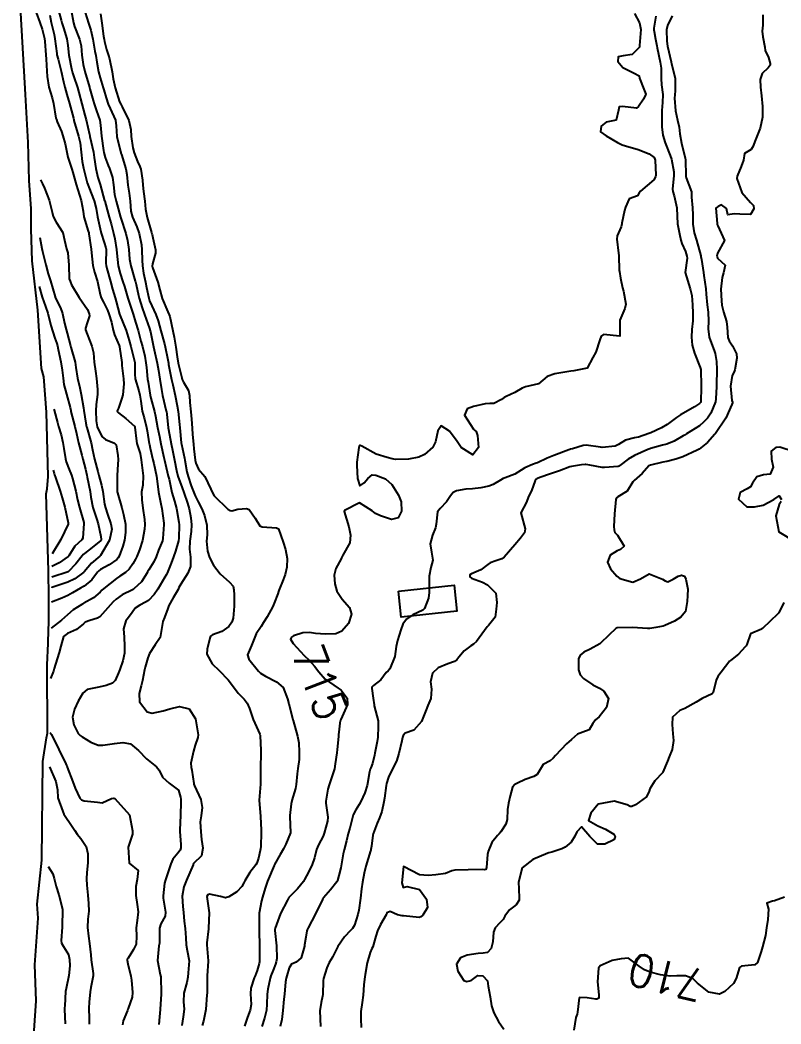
# Model space of a CAD drawing. Header units: metres. Extents: x 298520 to 308411, y 7433745 to 7450750.
# Drawn here: x 304675.1 to 304769.4, y 7438854.8 to 7438979.2 of the extents above; entities that cross this region are included whole.
import ezdxf
from ezdxf.enums import TextEntityAlignment as Align

# ---------------------------------------------------------------- set-up
doc = ezdxf.new("R2010")
doc.units = ezdxf.units.M
doc.header["$LTSCALE"] = 10
for name, color, linetype in [('Area', 45, 'Continuous'), ('Cotas', 45, 'Continuous'), ('Curvas de Nivel 1m', 11, 'Continuous'), ('Curvas de Nivel 5m', 15, 'Continuous'), ('Edificações', 30, 'Continuous')]:
    doc.layers.add(name, color=color, linetype=linetype)
doc.styles.add('Style-STANDARD', font='STANDARD.shx')

msp = doc.modelspace()

# ---------------------------------------------------------------- linework, layer by layer
at = {"layer": 'Area'}
msp.add_polyline3d([(304676.42, 7438847.28, 736.48), (304677.11, 7438857.71, 740.28), (304676.97, 7438862.16, 730.65), (304677.37, 7438867.92, 722.82), (304677.26, 7438869.68, 736.16), (304677.83, 7438875.11, 732.9), (304677.96, 7438887.35, 719.69), (304678.4, 7438890.25, 723.6), (304678.53, 7438890.83, 723.07), (304678.48, 7438899.31, 736.33), (304678.61, 7438901.97, 728.01), (304678.64, 7438903.66, 726.1), (304678.69, 7438904.52, 724.4), (304678.71, 7438907.64, 741.57), (304678.64, 7438910.94, 738.72), (304678.35, 7438920.51, 724.99), (304678.5, 7438921.13, 724.91), (304678.6, 7438922.65, 724.46), (304678.4, 7438930.62, 728.79), (304678.08, 7438935, 731.41), (304677.8, 7438936.03, 723.45), (304677.32, 7438943.22, 722.2), (304676.64, 7438949.36, 726.08), (304676.5, 7438953.27, 726.52), (304676.51, 7438955.81, 721.94), (304676.26, 7438959.28, 721.94), (304676.13, 7438964, 731.67), (304675.82, 7438969.97, 731.76), (304675.13, 7438981.46, 719.36)], dxfattribs=at)
at = {"layer": 'Curvas de Nivel 1m', "flags": 128}
for points, elevation in [([(304677.13, 7438980.1), (304677.56, 7438978.87), (304677.88, 7438978.04), (304678.16, 7438976.87), (304678.2, 7438976.52), (304678.34, 7438974.87), (304678.38, 7438974.32), (304678.44, 7438972.86), (304678.49, 7438972.18), (304678.7, 7438970.86), (304679.09, 7438969.55), (304679.29, 7438968.85), (304679.58, 7438967.01), (304679.63, 7438966.85), (304679.74, 7438966.56), (304680.25, 7438965.37), (304680.44, 7438964.84), (304680.71, 7438963.83), (304680.92, 7438962.83), (304681.05, 7438962.19), (304681.49, 7438960.82), (304681.54, 7438960.69), (304681.67, 7438960.29), (304682.08, 7438958.82), (304682.3, 7438958.15), (304682.72, 7438956.81), (304682.93, 7438955.49), (304683.05, 7438954.81), (304683.58, 7438953.01), (304683.64, 7438952.8), (304683.66, 7438952.71), (304683.96, 7438950.8), (304684, 7438950.34), (304684.16, 7438948.79), (304684.37, 7438947.94), (304684.71, 7438946.79), (304685.07, 7438945.2), (304685.19, 7438944.78), (304685.48, 7438944.21), (304685.95, 7438943.26), (304686.14, 7438942.77), (304686.46, 7438941.75), (304686.68, 7438940.76), (304686.84, 7438940.17), (304687.41, 7438938.87), (304687.46, 7438938.75), (304687.46, 7438938.7), (304687.72, 7438936.75), (304687.75, 7438936.37), (304687.94, 7438934.74), (304688, 7438934.1), (304687.87, 7438932.74), (304687.76, 7438932.32), (304687.32, 7438931.11), (304687.21, 7438930.85), (304687.18, 7438930.75), (304687.19, 7438930.63), (304687.31, 7438930.52), (304688.23, 7438929.82), (304689.29, 7438928.89), (304689.36, 7438928.79), (304689.37, 7438928.73), (304689.55, 7438927.01), (304689.61, 7438926.72), (304690.01, 7438925.48), (304690.15, 7438924.72), (304690.24, 7438923.72), (304690.37, 7438922.71), (304690.34, 7438921.58), (304690.19, 7438920.72), (304690.2, 7438919.73), (304690.34, 7438918.71), (304690.54, 7438917.33), (304690.58, 7438916.71), (304690.55, 7438916.12), (304690.29, 7438914.71), (304689.93, 7438913.54), (304689.59, 7438912.72), (304689.42, 7438912.41), (304689.09, 7438911.82), (304688.65, 7438911.16), (304688.18, 7438910.74), (304687.51, 7438910.3), (304687.07, 7438909.99), (304685.5, 7438908.77), (304685.27, 7438908.56), (304685.05, 7438908.32), (304684.21, 7438907.61), (304683.02, 7438906.93), (304682.94, 7438906.88), (304682.79, 7438906.8), (304681.71, 7438906.12), (304681.01, 7438905.51), (304680.27, 7438904.83), (304678.99, 7438903.84)], 721), ([(304679.91, 7438980.35), (304680.22, 7438979.17), (304680.31, 7438978.84), (304680.51, 7438978.21), (304680.93, 7438976.83), (304681.05, 7438976.03), (304681.18, 7438974.83), (304681.52, 7438973.12), (304681.59, 7438972.82), (304681.64, 7438972.65), (304681.81, 7438972.13), (304682.23, 7438970.82), (304682.42, 7438970.18), (304682.79, 7438968.81), (304683.17, 7438967.38), (304683.32, 7438966.8), (304683.72, 7438965), (304683.76, 7438964.84), (304683.77, 7438964.8), (304683.77, 7438964.75), (304684.21, 7438962.79), (304684.33, 7438962.15), (304684.52, 7438960.79), (304684.78, 7438959.67), (304685.04, 7438958.79), (304685.61, 7438956.8), (304685.61, 7438956.78), (304685.62, 7438956.74), (304686.06, 7438955.22), (304686.19, 7438954.77), (304686.41, 7438953.95), (304686.72, 7438952.76), (304686.88, 7438952.07), (304687.07, 7438950.76), (304687.1, 7438950.31), (304687.27, 7438948.75), (304687.52, 7438947.8), (304687.88, 7438946.75), (304688.05, 7438946.19), (304688.48, 7438944.74), (304688.99, 7438943.22), (304689.15, 7438942.73), (304689.45, 7438941.77), (304689.76, 7438940.73), (304690.11, 7438939.41), (304690.28, 7438938.72), (304690.57, 7438937.54), (304690.73, 7438936.71), (304690.79, 7438936.13), (304690.93, 7438934.71), (304690.99, 7438934.33), (304691.26, 7438932.7), (304691.34, 7438932.35), (304691.78, 7438930.7), (304691.91, 7438930.09), (304692.17, 7438928.69), (304692.39, 7438927.58), (304692.56, 7438926.69), (304692.93, 7438925), (304693.01, 7438924.68), (304693.23, 7438923.76), (304693.5, 7438922.68), (304693.59, 7438922.3), (304693.94, 7438920.67), (304694.27, 7438919.58), (304694.53, 7438918.67), (304694.81, 7438917), (304694.83, 7438916.66), (304694.8, 7438914.99), (304694.75, 7438914.66), (304694.39, 7438913.38), (304694.15, 7438912.67), (304693.87, 7438911.9), (304693.36, 7438910.68), (304693.26, 7438910.49), (304693.07, 7438910.16), (304692.22, 7438908.69), (304691.74, 7438908.01), (304691.03, 7438907.29), (304690.68, 7438907.06), (304689.97, 7438906.72), (304689.41, 7438906.33), (304689.01, 7438905.81), (304688.55, 7438905.19), (304688.22, 7438904.74), (304687.96, 7438903.77), (304688.01, 7438902.74), (304688.08, 7438901.62), (304688.07, 7438900.74), (304687.88, 7438899.81), (304687.49, 7438898.74), (304687.34, 7438898.34), (304686.91, 7438897.38), (304686.6, 7438897.06), (304685.81, 7438896.77), (304684.9, 7438896.55), (304683.44, 7438896.25), (304682.89, 7438895.81), (304682.35, 7438894.81), (304681.89, 7438893.83), (304681.62, 7438892.82), (304681.79, 7438891.87), (304682.35, 7438890.81), (304682.59, 7438890.56), (304682.83, 7438890.39), (304683.88, 7438889.73), (304684.82, 7438889.34), (304685.4, 7438889.35), (304686.82, 7438889.58), (304687.87, 7438889.7), (304688.82, 7438889.52), (304689.79, 7438888.72), (304690.8, 7438887.67), (304692.02, 7438886.69), (304692.36, 7438886.26), (304692.77, 7438885.39), (304693.61, 7438884.67), (304694.75, 7438883.8), (304695.01, 7438882.92), (304695.05, 7438882.66), (304695.06, 7438882.34), (304695, 7438880.66), (304694.92, 7438878.88), (304694.92, 7438878.66), (304695.07, 7438877.05), (304695.07, 7438876.65), (304694.96, 7438876.36), (304694.66, 7438875.97), (304694.07, 7438875.25), (304693.8, 7438874.67), (304693.4, 7438873.44), (304693.14, 7438872.67), (304693.03, 7438872.26), (304692.86, 7438870.68), (304692.87, 7438870.4), (304693.13, 7438868.67), (304693.09, 7438868.16), (304692.56, 7438867.22), (304692.4, 7438866.68), (304692.39, 7438864.82), (304692.38, 7438864.68), (304692.33, 7438864.49), (304692.16, 7438862.69), (304692.48, 7438860.97), (304692.57, 7438860.68), (304692.58, 7438860.57), (304692.63, 7438858.68), (304692.62, 7438858.51), (304692.5, 7438856.68), (304692.5, 7438856.61), (304692.42, 7438855.72), (304692.33, 7438854.76)], 719), ([(304681.48, 7438980.4), (304681.75, 7438978.82), (304681.89, 7438978.38), (304682.51, 7438976.81), (304682.7, 7438975.97), (304682.8, 7438974.81), (304682.96, 7438973.68), (304683.17, 7438972.81), (304683.73, 7438970.86), (304683.75, 7438970.8), (304683.79, 7438970.64), (304684.19, 7438969.2), (304684.31, 7438968.79), (304684.61, 7438967.94), (304685, 7438966.78), (304685.11, 7438966.16), (304685.22, 7438964.79), (304685.46, 7438963.01), (304685.51, 7438962.78), (304685.69, 7438962.15), (304686.06, 7438961.16), (304686.22, 7438960.77), (304686.57, 7438959.68), (304686.7, 7438958.76), (304686.85, 7438957.55), (304687.02, 7438956.76), (304687.15, 7438956.29), (304687.56, 7438954.75), (304687.6, 7438954.63), (304688.24, 7438952.74), (304688.44, 7438951.86), (304688.6, 7438950.74), (304688.71, 7438949.57), (304688.84, 7438948.74), (304689.38, 7438946.85), (304689.42, 7438946.73), (304689.5, 7438946.43), (304689.8, 7438945.04), (304689.88, 7438944.72), (304690.26, 7438943.51), (304690.56, 7438942.71), (304691.17, 7438940.97), (304691.25, 7438940.7), (304691.29, 7438940.56), (304691.43, 7438939.93), (304691.68, 7438938.7), (304691.76, 7438938.34), (304692.13, 7438936.69), (304692.29, 7438935.78), (304692.43, 7438934.69), (304692.64, 7438933.4), (304692.78, 7438932.69), (304693.25, 7438930.74), (304693.27, 7438930.68), (304693.31, 7438930.34), (304693.49, 7438928.68), (304693.53, 7438928.44), (304693.87, 7438926.67), (304694.03, 7438925.9), (304694.27, 7438924.67), (304694.5, 7438923.4), (304694.69, 7438922.67), (304695.2, 7438921.23), (304695.41, 7438920.66), (304695.86, 7438919.33), (304696.07, 7438918.65), (304696.28, 7438917.51), (304696.36, 7438916.64), (304696.34, 7438915.84), (304696.18, 7438914.64), (304696.12, 7438913.65), (304696.24, 7438912.64), (304696.24, 7438911.49), (304695.92, 7438910.65), (304695.06, 7438909.3), (304694.82, 7438908.9), (304694.7, 7438908.66), (304694.11, 7438907.59), (304693.58, 7438906.67), (304693.42, 7438906.28), (304693.01, 7438905.17), (304692.81, 7438904.68), (304692.77, 7438904.45), (304692.48, 7438902.69), (304691.87, 7438901.8), (304691.15, 7438900.71), (304690.95, 7438900.16), (304690.63, 7438899.02), (304690.56, 7438898.71), (304690.28, 7438897.35), (304690.13, 7438896.72), (304689.87, 7438895.74), (304689.94, 7438894.72), (304690.87, 7438893.49), (304691.48, 7438893.31), (304692.87, 7438893.61), (304693.68, 7438893.87), (304694.88, 7438894.16), (304696.08, 7438893.85), (304696.86, 7438892.63), (304697.21, 7438890.63), (304697.14, 7438890.32), (304696.82, 7438889.37), (304696.62, 7438888.63), (304696.28, 7438887.15), (304696.35, 7438886.64), (304696.43, 7438886.28), (304696.65, 7438884.63), (304696.67, 7438884.54), (304696.76, 7438884.31), (304697.52, 7438882.62), (304697.71, 7438881.64), (304697.55, 7438880.62), (304697.46, 7438879.87), (304697.51, 7438878.62), (304697.61, 7438877.69), (304697.76, 7438876.62), (304697.62, 7438875.66), (304696.64, 7438874.7), (304696.61, 7438874.66), (304696.59, 7438874.63), (304696.56, 7438874.55), (304695.74, 7438872.64), (304695.44, 7438871.82), (304695.23, 7438870.65), (304695.29, 7438869.36), (304695.37, 7438868.65), (304695.47, 7438867.55), (304695.57, 7438866.64), (304695.69, 7438865.49), (304695.73, 7438864.64), (304695.82, 7438863.94), (304696.08, 7438862.64), (304695.96, 7438861.15), (304695.91, 7438860.64), (304695.78, 7438859.95), (304695.43, 7438858.65), (304695.38, 7438857.58), (304695.45, 7438856.65), (304695.35, 7438855.72), (304695.18, 7438854.65)], 718), ([(304683.21, 7438980.11), (304683.6, 7438978.8), (304683.88, 7438977.92), (304684.15, 7438976.8), (304684.4, 7438975.34), (304684.5, 7438974.79), (304684.65, 7438973.97), (304684.85, 7438972.78), (304685.05, 7438972.02), (304685.44, 7438970.78), (304685.53, 7438970.51), (304685.78, 7438969.55), (304686.05, 7438968.77), (304686.31, 7438968.22), (304686.95, 7438966.76), (304687.05, 7438966.07), (304687.12, 7438964.76), (304687.56, 7438962.88), (304687.61, 7438962.75), (304687.63, 7438962.69), (304687.69, 7438962.54), (304688.25, 7438960.74), (304688.37, 7438960.04), (304688.49, 7438958.74), (304688.65, 7438957.73), (304688.77, 7438956.74), (304688.86, 7438955.49), (304689.06, 7438954.74), (304689.59, 7438953.55), (304689.89, 7438952.73), (304690.16, 7438951.32), (304690.23, 7438950.72), (304690.27, 7438949.44), (304690.28, 7438948.72), (304690.41, 7438947.83), (304690.66, 7438946.71), (304690.81, 7438946.03), (304691.07, 7438944.71), (304691.17, 7438944.4), (304691.47, 7438943.77), (304691.97, 7438942.69), (304692.23, 7438941.92), (304692.56, 7438940.69), (304693.02, 7438939.09), (304693.11, 7438938.68), (304693.39, 7438937.29), (304693.51, 7438936.68), (304693.54, 7438936.52), (304693.89, 7438934.67), (304694.05, 7438933.98), (304694.34, 7438932.67), (304694.61, 7438931.38), (304694.73, 7438930.67), (304694.88, 7438929.08), (304694.92, 7438928.66), (304695.11, 7438926.82), (304695.14, 7438926.66), (304695.26, 7438926.07), (304695.5, 7438924.91), (304695.55, 7438924.66), (304695.8, 7438923.22), (304695.95, 7438922.65), (304696.34, 7438921.5), (304696.66, 7438920.64), (304696.81, 7438920.26), (304697.18, 7438919.5), (304697.65, 7438918.63), (304697.99, 7438917.8), (304698.26, 7438916.62), (304698.32, 7438915.43), (304698.25, 7438914.62), (304698.34, 7438913.38), (304698.59, 7438912.62), (304699.09, 7438911.65), (304699.93, 7438910.6), (304701.06, 7438909.56), (304701.52, 7438909.05), (304701.63, 7438908.58), (304701.65, 7438907.98), (304701.66, 7438906.58), (304701.53, 7438905.1), (304701.36, 7438904.58), (304701, 7438904.05), (304700.15, 7438903.44), (304698.99, 7438903.01), (304698.74, 7438902.86), (304698.64, 7438902.61), (304698.32, 7438901.26), (304698.26, 7438900.62), (304698.94, 7438899.45), (304699.8, 7438898.6), (304700.92, 7438897.47), (304701.58, 7438896.58), (304702.14, 7438895.82), (304702.89, 7438895.05), (304703.28, 7438894.56), (304703.54, 7438893.89), (304704, 7438892.55), (304704.84, 7438890.71), (304704.88, 7438890.54), (304704.97, 7438888.69), (304704.98, 7438888.54), (304704.98, 7438888.37), (304704.92, 7438886.54), (304704.93, 7438884.7), (304704.92, 7438884.54), (304704.74, 7438882.54), (304704.91, 7438880.54), (304704.99, 7438878.83), (304704.99, 7438878.54), (304704.96, 7438876.82), (304704.92, 7438876.54), (304704.87, 7438876.33), (304704.66, 7438875.38), (304704.45, 7438874.74), (304704.33, 7438874.54), (304703.59, 7438873.59), (304702.97, 7438872.56), (304702.86, 7438872.32), (304702.61, 7438871.85), (304701.98, 7438871.19), (304700.99, 7438870.58), (304700.59, 7438870.44), (304699.95, 7438870.6), (304698.6, 7438870.9), (304698.38, 7438870.83), (304698.27, 7438870.61), (304698.57, 7438868.61), (304698.48, 7438866.69), (304698.47, 7438866.61), (304698.28, 7438864.86), (304698.28, 7438864.61), (304698.45, 7438862.66), (304698.45, 7438862.61), (304698.31, 7438860.77), (304698.31, 7438860.61), (304698.3, 7438858.76), (304698.3, 7438858.61), (304698.29, 7438858.45), (304698.16, 7438856.61), (304697.85, 7438855.18), (304697.69, 7438854.62)], 717), ([(304685.08, 7438979.96), (304685.25, 7438978.78), (304685.47, 7438977.18), (304685.54, 7438976.77), (304685.6, 7438976.51), (304685.85, 7438975.54), (304686.1, 7438974.77), (304686.21, 7438974.39), (304686.55, 7438972.76), (304686.65, 7438971.91), (304686.91, 7438970.76), (304687.47, 7438969.06), (304687.6, 7438968.75), (304687.77, 7438968.43), (304688.62, 7438966.74), (304688.86, 7438965.61), (304688.9, 7438964.74), (304689.1, 7438963.34), (304689.25, 7438962.73), (304689.68, 7438961.64), (304689.99, 7438961.04), (304690.09, 7438960.72), (304690.29, 7438959.35), (304690.34, 7438958.72), (304690.42, 7438957.94), (304690.57, 7438956.72), (304690.67, 7438955.77), (304690.88, 7438954.71), (304691.42, 7438952.86), (304691.47, 7438952.7), (304691.49, 7438952.62), (304691.57, 7438952.21), (304691.91, 7438950.7), (304691.92, 7438950.32), (304691.54, 7438948.99), (304691.51, 7438948.7), (304691.53, 7438948.53), (304692.18, 7438946.69), (304692.43, 7438945.75), (304692.75, 7438944.69), (304693.46, 7438943.05), (304693.62, 7438942.68), (304693.69, 7438942.44), (304694.05, 7438940.67), (304694.22, 7438939.88), (304694.45, 7438938.67), (304694.61, 7438937.45), (304694.73, 7438936.67), (304695.17, 7438934.85), (304695.22, 7438934.66), (304695.36, 7438934.33), (304695.98, 7438933.28), (304696.11, 7438932.65), (304696.16, 7438931.82), (304696.29, 7438930.65), (304696.38, 7438929.72), (304696.45, 7438928.64), (304696.5, 7438927.86), (304696.62, 7438926.64), (304696.68, 7438926.07), (304696.83, 7438924.64), (304696.9, 7438924.29), (304697.23, 7438923.55), (304698.04, 7438922.62), (304698.76, 7438921.06), (304698.96, 7438920.61), (304699.19, 7438920.25), (304700.86, 7438918.59), (304701.17, 7438918.41), (304701.38, 7438918.37), (304702.11, 7438918.58), (304703.17, 7438918.69), (304703.5, 7438918.56), (304704.24, 7438917.46), (304704.85, 7438916.54), (304705.14, 7438916.39), (304706.9, 7438916.27), (304707.14, 7438916.14), (304707.74, 7438914.5), (304708.03, 7438913.58), (304708.24, 7438912.5), (304708.18, 7438911.41), (304707.98, 7438910.5), (304707.75, 7438909.82), (304707.21, 7438908.51), (304707.17, 7438908.39), (304707.05, 7438908.12), (304706.6, 7438906.95), (304706.43, 7438906.52), (304705.75, 7438905.27), (304705.3, 7438904.54), (304705, 7438904.06), (304704.4, 7438903.13), (304704.12, 7438902.55), (304703.8, 7438901.72), (304703.29, 7438900.56), (304703.48, 7438900.02), (304704.66, 7438898.54), (304704.93, 7438898.28), (304705.55, 7438897.9), (304706.91, 7438897.2), (304707.72, 7438896.5), (304708.28, 7438895.1), (304708.42, 7438894.49), (304708.87, 7438892.71), (304708.93, 7438892.49), (304708.95, 7438892.4), (304709.52, 7438890.48), (304709.65, 7438889.65), (304709.73, 7438888.48), (304709.7, 7438887.58), (304709.53, 7438886.48), (304709.45, 7438885.81), (304709.35, 7438884.48), (304709.25, 7438883.99), (304708.79, 7438882.49), (304708.79, 7438882.45), (304708.74, 7438882.11), (304708.55, 7438880.66), (304708.54, 7438880.49), (304708.64, 7438878.54), (304708.64, 7438878.49), (304708.06, 7438877.11), (304707.77, 7438876.5), (304707.37, 7438875.8), (304706.64, 7438874.58), (304706.63, 7438874.53), (304706.62, 7438874.51), (304706.61, 7438874.47), (304705.79, 7438872.52), (304705.5, 7438871.64), (304705.15, 7438870.53), (304705.04, 7438870.09), (304704.77, 7438868.54), (304704.76, 7438868.35), (304704.77, 7438866.54), (304704.77, 7438866.31), (304704.8, 7438864.54), (304704.8, 7438864.26), (304704.78, 7438862.54), (304704.74, 7438862.3), (304704.49, 7438861.44), (304704.24, 7438860.77), (304704.14, 7438860.54), (304703.74, 7438859.27), (304703.69, 7438858.55), (304703.76, 7438857.23), (304703.66, 7438856.55), (304703.31, 7438855.66), (304702.93, 7438854.55)], 716), ([(304753.91, 7438979.64), (304753.67, 7438978.18), (304753.66, 7438977.96), (304753.68, 7438977.76), (304753.87, 7438976.81), (304754.03, 7438975.96), (304754.07, 7438975.75), (304754.45, 7438973.95), (304754.55, 7438973.23), (304754.58, 7438971.95), (304754.62, 7438971.14), (304754.76, 7438969.95), (304754.75, 7438968.98), (304754.64, 7438967.95), (304754.63, 7438967.07), (304754.66, 7438965.95), (304754.77, 7438964.91), (304755.07, 7438963.95), (304755.7, 7438962.4), (304755.85, 7438961.94), (304756.13, 7438960.38), (304756.13, 7438959.93), (304755.95, 7438958.23), (304755.99, 7438957.94), (304756.17, 7438957.41), (304756.5, 7438955.93), (304756.55, 7438954.87), (304756.57, 7438953.93), (304756.82, 7438952.69), (304757.02, 7438951.92), (304757.14, 7438951.49), (304757.56, 7438950.49), (304757.75, 7438949.91), (304757.77, 7438949.69), (304757.53, 7438947.91), (304758.17, 7438945.9), (304758.35, 7438945.05), (304758.46, 7438943.9), (304758.49, 7438942.88), (304758.47, 7438941.9), (304758.38, 7438940.84), (304758.32, 7438939.91), (304758.41, 7438938.89), (304758.68, 7438937.9), (304759.39, 7438936.13), (304759.47, 7438935.89), (304759.48, 7438935.79), (304759.54, 7438933.89), (304759.54, 7438933.7), (304759.46, 7438931.89), (304759.43, 7438931.79), (304759.33, 7438931.68), (304758.71, 7438931.28), (304757.32, 7438930.48), (304756.96, 7438930.28), (304756.46, 7438929.93), (304755.81, 7438929.44), (304755.3, 7438929.08), (304754.59, 7438928.66), (304753.29, 7438928.06), (304753.03, 7438927.96), (304751.74, 7438927.53), (304751.28, 7438927.42), (304750.16, 7438927.12), (304749.27, 7438926.59), (304748.87, 7438926.41), (304747.27, 7438926.25), (304747.05, 7438926.26), (304745.27, 7438926.5), (304744.88, 7438926.46), (304743.58, 7438926.08), (304743.33, 7438926.01), (304743.26, 7438925.99), (304743.13, 7438925.95), (304741.25, 7438925.23), (304740.46, 7438924.9), (304739.25, 7438924.35), (304739.09, 7438924.29), (304738.64, 7438924.14), (304737.66, 7438923.72), (304737.23, 7438923.43), (304736.45, 7438922.93), (304735.22, 7438922.49), (304735, 7438922.4), (304734.64, 7438922.19), (304733.74, 7438921.66), (304733.21, 7438921.45), (304732.22, 7438921.23), (304731.2, 7438921.12), (304730.38, 7438921.06), (304729.2, 7438920.86), (304728.81, 7438920.64), (304728.48, 7438920.26), (304727.96, 7438919.49), (304727.18, 7438918.69), (304726.87, 7438918.27), (304726.69, 7438916.73), (304726.61, 7438916.28), (304726.22, 7438915.37), (304725.94, 7438914.29), (304726.1, 7438913.28), (304726.26, 7438912.28), (304726.02, 7438911.36), (304725.82, 7438910.29), (304725.8, 7438909.03), (304725.82, 7438908.29), (304725.75, 7438907.58), (304725.25, 7438906.3), (304725.02, 7438906.07), (304723.81, 7438905.52), (304723.01, 7438904.95), (304722.57, 7438904.33), (304722.31, 7438903.65), (304721.89, 7438902.34), (304721.74, 7438901.57), (304721.58, 7438900.34), (304720.94, 7438898.83), (304720.72, 7438898.57), (304720.51, 7438898.35), (304719.82, 7438897.46), (304718.91, 7438896.76), (304718.72, 7438896.55), (304718.72, 7438896.37), (304718.89, 7438895.17), (304718.99, 7438894.37), (304719.02, 7438894.23), (304719.48, 7438892.36), (304719.52, 7438891.69), (304719.45, 7438890.36), (304719.39, 7438889.8), (304719.09, 7438888.37), (304719.04, 7438888.14), (304718.79, 7438887.08), (304718.6, 7438886.56), (304718.51, 7438886.37), (304718.44, 7438886.04), (304718.12, 7438884.38), (304717.84, 7438883.47), (304717.36, 7438882.39), (304717.13, 7438882), (304716.73, 7438881.36), (304716.39, 7438880.73), (304716.3, 7438880.4), (304716.01, 7438879.1), (304715.8, 7438878.41), (304715.56, 7438877.53), (304715.29, 7438876.41), (304715.17, 7438875.9), (304714.92, 7438874.42), (304714.87, 7438874.18), (304714.63, 7438873.2), (304714.46, 7438872.59), (304714.37, 7438872.42), (304713.6, 7438871.44), (304712.71, 7438870.44), (304712.66, 7438870.37), (304712.59, 7438870.24), (304711.72, 7438868.45), (304710.83, 7438866.74), (304710.7, 7438866.47), (304710.67, 7438866.35), (304710.54, 7438865.57), (304710.38, 7438864.61), (304710.36, 7438864.47), (304709.97, 7438863.02), (304709.35, 7438862.48), (304708.77, 7438862.22), (304708.49, 7438861.79), (304708.2, 7438860.77), (304708.12, 7438860.5), (304708.03, 7438860.06), (304707.89, 7438858.5), (304707.83, 7438857.88), (304707.67, 7438856.5), (304707.55, 7438855.37), (304707.37, 7438854.51)], 714), ([(304755.91, 7438979.71), (304755.35, 7438978.49), (304755.24, 7438977.95), (304755.27, 7438976.55), (304755.36, 7438975.95), (304755.79, 7438973.99), (304755.8, 7438973.94), (304755.84, 7438973.8), (304756.3, 7438971.93), (304756.29, 7438970.42), (304756.24, 7438969.93), (304756.22, 7438969.5), (304756.32, 7438967.93), (304756.6, 7438966.78), (304756.79, 7438965.92), (304756.89, 7438965.08), (304757.07, 7438963.92), (304757.53, 7438962.08), (304757.58, 7438961.91), (304757.6, 7438961.82), (304757.61, 7438959.91), (304757.61, 7438959.85), (304757.67, 7438959.64), (304758.32, 7438957.9), (304758.31, 7438957.23), (304758.43, 7438955.9), (304758.49, 7438955.03), (304758.47, 7438953.9), (304758.67, 7438952.81), (304758.93, 7438951.9), (304759.46, 7438949.99), (304759.48, 7438949.89), (304759.55, 7438949.51), (304759.82, 7438947.89), (304759.86, 7438947.55), (304760.08, 7438945.88), (304760.15, 7438945.23), (304760.28, 7438943.88), (304760.37, 7438942.98), (304760.41, 7438941.88), (304760.4, 7438940.93), (304760.51, 7438939.88), (304761.17, 7438938.12), (304761.26, 7438937.87), (304761.4, 7438936.9), (304761.46, 7438935.87), (304761.44, 7438933.94), (304761.44, 7438933.87), (304761.43, 7438933.8), (304761.34, 7438932.27), (304761.31, 7438931.89), (304761.31, 7438931.87), (304760.71, 7438930.48), (304760.31, 7438929.88), (304759.83, 7438929.36), (304759.3, 7438928.92), (304757.7, 7438927.91), (304757.44, 7438927.76), (304757.29, 7438927.67), (304756.18, 7438927.03), (304755.27, 7438926.66), (304754.72, 7438926.5), (304753.26, 7438926.09), (304753.16, 7438926.06), (304752.92, 7438925.97), (304751.26, 7438925.24), (304750.47, 7438924.78), (304749.45, 7438924.01), (304749.34, 7438923.91), (304749.24, 7438923.87), (304747.53, 7438923.74), (304747.24, 7438923.76), (304745.73, 7438924.06), (304745.24, 7438924.14), (304745.16, 7438924.14), (304744.69, 7438924.07), (304743.44, 7438923.88), (304743.24, 7438923.82), (304741.98, 7438923.35), (304741.23, 7438923.1), (304740.5, 7438922.84), (304739.22, 7438922.37), (304739.06, 7438922.29), (304738.95, 7438922.13), (304738.48, 7438920.86), (304738.12, 7438920.14), (304737.87, 7438919.46), (304737.17, 7438918.15), (304737.71, 7438916.14), (304737.62, 7438915.67), (304737.13, 7438915.01), (304736.43, 7438914.16), (304735.11, 7438912.63), (304734.84, 7438912.45), (304734.06, 7438912.19), (304733.37, 7438911.93), (304733.1, 7438911.72), (304732.24, 7438911.06), (304731.08, 7438910.58), (304730.86, 7438910.45), (304730.85, 7438910.23), (304731.07, 7438910.03), (304732.41, 7438909.55), (304733.06, 7438909.22), (304734.06, 7438908.19), (304734.2, 7438907.02), (304734.11, 7438906.19), (304733.98, 7438905.22), (304733.16, 7438904.2), (304733.08, 7438904.12), (304733, 7438904.03), (304731.7, 7438902.22), (304731.31, 7438901.89), (304730.97, 7438901.67), (304730.17, 7438901.04), (304729.5, 7438900.24), (304729.26, 7438899.94), (304728.95, 7438899.74), (304728.12, 7438899.44), (304726.94, 7438898.93), (304726.22, 7438898.29), (304725.99, 7438897.22), (304726.11, 7438896.29), (304726.02, 7438895.16), (304725.65, 7438894.29), (304725.43, 7438893.74), (304724.86, 7438892.3), (304723.93, 7438891.23), (304722.84, 7438890.83), (304722.59, 7438890.57), (304722.51, 7438890.32), (304722.42, 7438889.91), (304722.06, 7438888.33), (304721.76, 7438887.38), (304721.24, 7438886.34), (304720.77, 7438885.41), (304720.52, 7438884.6), (304720.49, 7438884.35), (304720.29, 7438882.81), (304720.22, 7438882.36), (304719.94, 7438881.14), (304719.66, 7438880.36), (304719.38, 7438879.69), (304718.89, 7438878.37), (304718.85, 7438878.21), (304718.67, 7438876.86), (304718.61, 7438876.42), (304718.6, 7438876.37), (304718.57, 7438876.28), (304717.96, 7438874.38), (304717.76, 7438873.51), (304717.56, 7438872.39), (304717.44, 7438871.56), (304717.3, 7438870.39), (304717.1, 7438868.91), (304716.98, 7438868.39), (304716.56, 7438867.07), (304716.32, 7438866.64), (304716.06, 7438866.4), (304715.32, 7438865.63), (304714.52, 7438864.42), (304713.83, 7438863.11), (304713.41, 7438862.43), (304713.13, 7438861.8), (304712.73, 7438860.44), (304712.69, 7438860.22), (304712.64, 7438858.44), (304712.62, 7438858.26), (304712.44, 7438857.5), (304712.29, 7438856.44), (304712.34, 7438854.51)], 713), ([(304767.16, 7438979.8), (304767.15, 7438978.54), (304767.09, 7438977.8), (304767.15, 7438977.08), (304767.4, 7438975.8), (304767.47, 7438975.4), (304767.85, 7438974.54), (304768.06, 7438973.79), (304768.05, 7438973.57), (304767.83, 7438973.25), (304767.06, 7438972.56), (304766.84, 7438971.8), (304766.86, 7438970.86), (304767, 7438969.8), (304767.12, 7438968.45), (304767.12, 7438967.8), (304767.12, 7438967.16), (304766.84, 7438965.8), (304766.25, 7438964.34), (304766.05, 7438963.82), (304765.97, 7438963.56), (304765.71, 7438963.14), (304764.89, 7438962.64), (304764.75, 7438961.83), (304764.49, 7438961.02), (304763.97, 7438959.84), (304763.95, 7438959.55), (304764.57, 7438957.83), (304765.63, 7438956.58), (304766.01, 7438956.2), (304766.05, 7438955.81), (304765.62, 7438955.08), (304764.33, 7438955.12), (304763.62, 7438955.19), (304762.82, 7438955.05), (304762.67, 7438955.85), (304762.05, 7438956.28), (304761.62, 7438956.07), (304761.5, 7438956), (304761.35, 7438955.87), (304761.5, 7438953.97), (304761.52, 7438953.87), (304761.6, 7438953.68), (304762.43, 7438951.86), (304761.56, 7438950.3), (304761.48, 7438949.94), (304761.49, 7438949.87), (304761.55, 7438949.68), (304762.51, 7438948.82), (304762.3, 7438947.86), (304762.12, 7438947.27), (304761.97, 7438945.86), (304762.02, 7438944.39), (304762.08, 7438943.86), (304762.29, 7438943.04), (304762.64, 7438941.85), (304762.74, 7438941.14), (304762.83, 7438939.85), (304763.01, 7438939.43), (304763.42, 7438938.81), (304763.89, 7438937.84), (304763.96, 7438937.28), (304763.68, 7438935.84), (304763.6, 7438935.62), (304763.38, 7438935.15), (304763.14, 7438933.84), (304763.34, 7438932.07), (304763.39, 7438931.84), (304763.39, 7438931.78), (304763.33, 7438931.57), (304762.57, 7438929.85), (304761.29, 7438927.96), (304761.25, 7438927.92), (304761.21, 7438927.87), (304760.31, 7438926.84), (304759.26, 7438926.01), (304759.19, 7438925.97), (304759.04, 7438925.89), (304757.25, 7438925.09), (304756.39, 7438924.79), (304755.25, 7438924.5), (304754.79, 7438924.4), (304753.24, 7438924.06), (304753.04, 7438923.96), (304752.22, 7438922.99), (304751.22, 7438922.14), (304751.13, 7438922.08), (304751.04, 7438921.99), (304750.37, 7438920.83), (304749.19, 7438920.12), (304749.03, 7438920.01), (304748.94, 7438919.77), (304748.78, 7438918.02), (304748.71, 7438916.45), (304748.73, 7438916.02), (304748.84, 7438915.71), (304749.14, 7438915.37), (304749.97, 7438914), (304749.53, 7438913.6), (304749.11, 7438913.43), (304748.24, 7438912.89), (304747.93, 7438912.03), (304748.28, 7438911.21), (304749.08, 7438910.28), (304749.43, 7438910.01), (304751.07, 7438909.53), (304752, 7438909.98), (304753.08, 7438910.58), (304754.71, 7438909.94), (304755.07, 7438909.71), (304755.4, 7438909.61), (304756.07, 7438909.93), (304756.69, 7438910.31), (304757.08, 7438910.4), (304757.45, 7438910.29), (304757.63, 7438909.91), (304757.85, 7438908.7), (304757.83, 7438907.91), (304757.8, 7438907.16), (304757.56, 7438905.91), (304757.02, 7438905.23), (304756.23, 7438904.71), (304755.01, 7438904.17), (304754.82, 7438904.12), (304753.9, 7438903.95), (304753.14, 7438903.82), (304753, 7438903.82), (304752.86, 7438903.83), (304751, 7438903.93), (304749.1, 7438903.91), (304749, 7438903.87), (304747.1, 7438902.04), (304747.04, 7438901.98), (304746.98, 7438901.91), (304745.78, 7438901.24), (304744.97, 7438900.87), (304744.53, 7438900.49), (304744.32, 7438900.07), (304744.32, 7438898.69), (304744.52, 7438898.06), (304744.93, 7438897.63), (304746.11, 7438896.85), (304746.91, 7438896.43), (304747.45, 7438896.03), (304748.03, 7438895.15), (304747.8, 7438894.03), (304746.87, 7438892.87), (304746.43, 7438892.48), (304746.1, 7438892.05), (304745.65, 7438891.25), (304744.85, 7438890.95), (304744.19, 7438890.72), (304743.45, 7438890.07), (304743.13, 7438889.78), (304742.83, 7438889.54), (304741.48, 7438888.1), (304741.18, 7438887.73), (304740.8, 7438887.43), (304739.95, 7438886.96), (304739.45, 7438886.12), (304739.19, 7438885.71), (304738.78, 7438885.49), (304737.72, 7438885.09), (304736.77, 7438884.66), (304736.44, 7438884.49), (304736.13, 7438884.17), (304735.86, 7438883.07), (304735.64, 7438882.17), (304735.52, 7438881.39), (304735.49, 7438880.17), (304735.31, 7438879.58), (304734.7, 7438878.61), (304734.5, 7438878.38), (304734.28, 7438878.18), (304733.57, 7438877.3), (304733.11, 7438876.2), (304733.03, 7438875.82), (304732.91, 7438874.2), (304732.86, 7438873.98), (304732.64, 7438873.93), (304732.39, 7438873.95), (304730.64, 7438873.93), (304729, 7438873.89), (304728.64, 7438873.81), (304727.85, 7438873.48), (304726.63, 7438873.29), (304725.69, 7438873.23), (304724.63, 7438873.29), (304722.64, 7438874.32), (304722.44, 7438872.32), (304722.61, 7438871.75), (304723.09, 7438871.84), (304724.61, 7438871.48), (304725.5, 7438870.29), (304725.61, 7438869.26), (304725.05, 7438868.3), (304724.78, 7438868.09), (304724.57, 7438868.03), (304722.65, 7438868.24), (304722.57, 7438868.24), (304722.48, 7438868.23), (304721.91, 7438868.33), (304720.97, 7438868.74), (304720.58, 7438868.59), (304720.52, 7438868.4), (304720.51, 7438868.35), (304719.77, 7438867.15), (304719.41, 7438866.36), (304719.21, 7438865.7), (304718.82, 7438864.37), (304718.73, 7438864.16), (304718.52, 7438863.68), (304718.15, 7438862.38), (304717.9, 7438860.96), (304717.82, 7438860.38), (304717.74, 7438859.66), (304717.65, 7438858.38), (304717.53, 7438857.47), (304717.36, 7438856.39), (304717.35, 7438855.45), (304717.41, 7438854.38)], 712), ([(304677.66, 7438959.39), (304677.92, 7438958.87), (304678.15, 7438958.36), (304678.72, 7438956.86), (304679.1, 7438955.36), (304679.24, 7438954.85), (304679.59, 7438954.12), (304680.42, 7438952.84), (304680.64, 7438951.91), (304680.88, 7438950.83), (304681.05, 7438950.33), (304681.17, 7438948.83), (304681.23, 7438947.11), (304681.33, 7438946.82), (304681.38, 7438946.7), (304681.5, 7438946.36), (304682.46, 7438944.81), (304683.47, 7438943.34), (304683.7, 7438942.8), (304683.72, 7438942.53), (304683.45, 7438941.69), (304683.24, 7438941), (304683.25, 7438940.8), (304683.43, 7438940.25), (304684.03, 7438938.79), (304684.22, 7438937.97), (304684.31, 7438936.79), (304684.47, 7438935.69), (304684.61, 7438934.79), (304684.73, 7438933.4), (304684.72, 7438932.79), (304684.55, 7438931.56), (304684.51, 7438930.79), (304684.56, 7438929.53), (304684.7, 7438928.79), (304685.27, 7438927.58), (304685.7, 7438927.2), (304686.82, 7438926.76), (304687.05, 7438926.54), (304687.25, 7438925.24), (304687.3, 7438924.75), (304687.3, 7438924.69), (304687.24, 7438924.15), (304687.16, 7438922.75), (304687.15, 7438920.79), (304687.16, 7438920.75), (304687.16, 7438920.72), (304687.19, 7438920.6), (304687.73, 7438918.74), (304687.96, 7438917.95), (304688.19, 7438916.74), (304688.18, 7438915.7), (304688.05, 7438914.74), (304687.87, 7438913.99), (304687.42, 7438912.75), (304687.3, 7438912.55), (304687.1, 7438912.36), (304686.17, 7438911.68), (304685.08, 7438911.11), (304684.89, 7438910.97), (304684.74, 7438910.78), (304684.02, 7438909.83), (304683.06, 7438909.05), (304682.9, 7438908.96), (304682.63, 7438908.8), (304681.64, 7438908.21), (304681.04, 7438907.9), (304680.3, 7438907.57), (304679.02, 7438907.07)], 722), ([(304677.56, 7438952.26), (304677.84, 7438950.87), (304677.92, 7438950.5), (304678.31, 7438948.86), (304678.63, 7438947.74), (304678.9, 7438946.86), (304679.46, 7438944.88), (304679.47, 7438944.85), (304679.48, 7438944.82), (304680.15, 7438943.52), (304680.38, 7438942.84), (304680.65, 7438941.62), (304680.86, 7438940.83), (304680.98, 7438940.38), (304681.37, 7438938.82), (304681.41, 7438938.66), (304681.94, 7438936.81), (304682.06, 7438936.13), (304682.26, 7438934.81), (304682.53, 7438933.63), (304682.72, 7438932.81), (304682.99, 7438931.13), (304683.04, 7438930.8), (304683.3, 7438929.23), (304683.37, 7438928.8), (304683.4, 7438928.69), (304683.94, 7438926.79), (304684.11, 7438925.94), (304684.34, 7438924.79), (304684.76, 7438923.26), (304684.88, 7438922.78), (304685.2, 7438921.56), (304685.38, 7438920.78), (304685.61, 7438919.21), (304685.7, 7438918.77), (304685.95, 7438917.98), (304686.38, 7438916.76), (304686.49, 7438916.11), (304686.2, 7438914.76), (304685.1, 7438912.84), (304685.07, 7438912.81), (304685.03, 7438912.78), (304683.98, 7438911.9), (304683.07, 7438910.85), (304683.05, 7438910.82), (304683.03, 7438910.8), (304681.92, 7438909.95), (304681.06, 7438909.53), (304679.07, 7438908.87), (304679.05, 7438908.86)], 723), ([(304677.49, 7438946.17), (304677.88, 7438944.87), (304678.29, 7438943.68), (304678.56, 7438942.86), (304678.94, 7438941.35), (304679.42, 7438939.79), (304679.67, 7438939.1), (304679.76, 7438938.84), (304679.87, 7438938.38), (304680.17, 7438936.84), (304680.36, 7438935.82), (304680.48, 7438934.83), (304680.57, 7438934.05), (304680.87, 7438932.83), (304681.32, 7438931.2), (304681.41, 7438930.82), (304681.44, 7438930.69), (304681.92, 7438928.81), (304682.13, 7438927.96), (304682.39, 7438926.81), (304682.77, 7438925.29), (304682.89, 7438924.8), (304683.23, 7438923.54), (304683.4, 7438922.8), (304683.46, 7438922.56), (304683.81, 7438920.79), (304683.91, 7438920.07), (304684.13, 7438918.79), (304684.64, 7438917.3), (304684.8, 7438916.78), (304685.13, 7438915.22), (304685.18, 7438914.84), (304685.17, 7438914.78), (304685.12, 7438914.71), (304684.05, 7438913.85), (304683.11, 7438913.11), (304682.94, 7438912.96), (304682.82, 7438912.8), (304682.06, 7438911.84), (304681.07, 7438910.82), (304679.06, 7438910.15)], 724), ([(304770.94, 7438925.75), (304769.27, 7438926.28), (304768.79, 7438926.25), (304768.18, 7438925.79), (304768.23, 7438924.77), (304768.44, 7438923.78), (304768.09, 7438922.93), (304767.23, 7438922.86), (304766.43, 7438922.61), (304765.9, 7438921.81), (304765.65, 7438921.37), (304765.21, 7438921.09), (304764.37, 7438920.66), (304764.14, 7438919.83), (304765.18, 7438918.89), (304766.14, 7438918.86), (304767.19, 7438919.09), (304768.52, 7438919.78), (304769.2, 7438920.23), (304769.46, 7438919.77)], 711), ([(304679.23, 7438923.41), (304679.36, 7438922.99), (304679.41, 7438922.85), (304679.54, 7438922.53), (304680.1, 7438920.84), (304680.34, 7438919.99), (304680.69, 7438918.83), (304681.08, 7438916.89), (304681.08, 7438916.82), (304681.07, 7438916.75), (304680.18, 7438914.83), (304679.1, 7438913.04)], 726), ([(304769.42, 7438919.54), (304769.19, 7438919.17), (304768.78, 7438917.78), (304769.14, 7438915.77), (304771.13, 7438914.6)], 711), ([(304769.78, 7438907.03), (304769.13, 7438905.77), (304769.09, 7438905.7), (304769.02, 7438905.61), (304767.1, 7438903.8), (304767.05, 7438903.75), (304767, 7438903.74), (304765.63, 7438903.17), (304765.16, 7438901.82), (304765.11, 7438901.68), (304764.97, 7438901.52), (304764.16, 7438900.63), (304763.14, 7438899.84), (304763.04, 7438899.75), (304762.95, 7438899.65), (304761.58, 7438897.86), (304761.38, 7438897.41), (304761.02, 7438895.87), (304760.9, 7438895.72), (304759.64, 7438895.14), (304758.89, 7438894.69), (304757.48, 7438893.91), (304756.88, 7438893.66), (304755.98, 7438892.82), (304755.92, 7438891.93), (304756, 7438890.77), (304756.08, 7438889.93), (304755.94, 7438888.81), (304755.56, 7438887.93), (304755.35, 7438887.39), (304754.78, 7438886.03), (304754.75, 7438885.97), (304754.73, 7438885.94), (304753.76, 7438884.96), (304753.16, 7438883.96), (304753.06, 7438883.66), (304752.75, 7438882.95), (304751.38, 7438881.98), (304750.94, 7438881.78), (304750.74, 7438881.78), (304750.34, 7438881.99), (304748.75, 7438882.44), (304746.74, 7438882.04), (304745.86, 7438880.92), (304745.55, 7438880.05), (304746.71, 7438879.38), (304747.65, 7438878.97), (304748.7, 7438878.35), (304748.87, 7438878.01), (304748.84, 7438877.86), (304748.69, 7438877.65), (304747.6, 7438877.11), (304746.68, 7438877.09), (304745.71, 7438878.05), (304744.7, 7438879.23), (304744.12, 7438878.64), (304743.87, 7438878.07), (304743.41, 7438877.34), (304742.67, 7438876.73), (304742.25, 7438876.5), (304741.02, 7438876.1), (304740.66, 7438876.02), (304740.52, 7438875.97), (304738.65, 7438875.18), (304737.36, 7438874.15), (304736.88, 7438872.41), (304736.9, 7438872.16), (304736.94, 7438871.83), (304736.97, 7438870.15), (304736.59, 7438869.6), (304735.79, 7438868.96), (304735.21, 7438868.17), (304734.98, 7438867.76), (304734.56, 7438867.35), (304734, 7438866.74), (304733.77, 7438866.19), (304733.71, 7438865.01), (304733.51, 7438864.19), (304733.03, 7438863.68), (304732.52, 7438863.59), (304731.88, 7438863.57), (304730.51, 7438863.36), (304729.72, 7438863.02), (304729.2, 7438862.24), (304729.37, 7438861.36), (304730.12, 7438860.23), (304730.47, 7438860.08), (304731.04, 7438860.22), (304731.85, 7438860.84), (304732.48, 7438860.79), (304733.03, 7438860.19), (304733.15, 7438859.5), (304733.36, 7438858.19), (304733.56, 7438857.07), (304733.83, 7438856.19), (304734.42, 7438855.15), (304735.06, 7438854.17)], 711), ([(304678.79, 7438886.69), (304679.58, 7438884.84), (304679.75, 7438883.84), (304679.82, 7438882.84), (304680.42, 7438881.13), (304680.56, 7438880.83), (304680.71, 7438880.56), (304681.43, 7438879.54), (304681.91, 7438878.81), (304682.2, 7438878.32), (304682.68, 7438877.79), (304683.32, 7438876.79), (304683.54, 7438875.91), (304683.54, 7438874.79), (304683.41, 7438873.57), (304683.36, 7438872.79), (304683.41, 7438872), (304683.53, 7438870.79), (304683.63, 7438869.74), (304683.67, 7438868.79), (304683.54, 7438867.81), (304683.48, 7438866.79), (304683.61, 7438865.72), (304683.74, 7438864.79), (304683.9, 7438863.4), (304683.96, 7438862.79), (304684.2, 7438861.06), (304684.19, 7438860.78), (304683.91, 7438859.33), (304683.82, 7438858.79), (304683.7, 7438857.53), (304683.66, 7438856.79), (304683.68, 7438855.52), (304683.7, 7438854.79)], 721), ([(304678.63, 7438874.33), (304679.21, 7438873.42), (304679.35, 7438872.84), (304679.59, 7438871.86), (304679.93, 7438870.84), (304680.37, 7438869.04), (304680.39, 7438868.83), (304680.34, 7438867.05), (304680.33, 7438866.83), (304680.21, 7438865.15), (304680.26, 7438864.83), (304680.52, 7438864.44), (304681.12, 7438863.43), (304681.25, 7438862.82), (304681.28, 7438862.03), (304681.17, 7438860.82), (304680.84, 7438859.21), (304680.78, 7438858.83), (304680.67, 7438857.06), (304680.65, 7438856.83), (304680.65, 7438856.61), (304680.72, 7438854.83)], 722)]:
    msp.add_lwpolyline(points, dxfattribs=dict(at, elevation=elevation))
at = {"layer": 'Curvas de Nivel 5m', "flags": 128}
for points, elevation in [([(304678.8, 7438979.76), (304679, 7438978.86), (304679.36, 7438977.37), (304679.45, 7438976.85), (304679.68, 7438975.02), (304679.7, 7438974.85), (304679.84, 7438974.34), (304680.21, 7438972.84), (304680.5, 7438971.54), (304680.67, 7438970.84), (304680.92, 7438969.96), (304681.24, 7438968.83), (304681.75, 7438967.01), (304681.79, 7438966.82), (304681.81, 7438966.75), (304682.37, 7438964.81), (304682.56, 7438963.96), (304682.71, 7438962.81), (304682.83, 7438961.66), (304682.99, 7438960.81), (304683.46, 7438959), (304683.52, 7438958.8), (304683.65, 7438958.48), (304684.3, 7438956.79), (304684.55, 7438955.85), (304684.74, 7438954.79), (304685.04, 7438953.33), (304685.19, 7438952.78), (304685.56, 7438951.62), (304685.76, 7438950.98), (304685.79, 7438950.78), (304685.77, 7438949.01), (304685.79, 7438948.78), (304685.89, 7438948.41), (304686.34, 7438946.77), (304686.57, 7438945.84), (304686.9, 7438944.76), (304687.04, 7438944.32), (304687.46, 7438942.75), (304688.26, 7438940.74), (304688.66, 7438939.5), (304688.85, 7438938.74), (304689.34, 7438936.77), (304689.35, 7438936.73), (304689.37, 7438935.32), (304689.38, 7438934.75), (304689.38, 7438934.73), (304689.85, 7438933.23), (304689.98, 7438932.72), (304690.1, 7438931.95), (304690.26, 7438930.72), (304690.49, 7438929.89), (304690.8, 7438928.71), (304690.87, 7438928.29), (304691.13, 7438926.7), (304691.16, 7438926.6), (304691.26, 7438926.15), (304691.58, 7438924.7), (304691.69, 7438924.24), (304692.04, 7438922.69), (304692.16, 7438921.74), (304692.29, 7438920.69), (304692.59, 7438919.27), (304692.71, 7438918.68), (304692.96, 7438916.87), (304692.96, 7438916.68), (304692.84, 7438914.97), (304692.77, 7438914.68), (304692.3, 7438913.5), (304691.98, 7438912.69), (304691.71, 7438912.08), (304691.08, 7438911.06), (304690.94, 7438910.85), (304690.86, 7438910.71), (304690.17, 7438909.61), (304689.24, 7438908.73), (304689.13, 7438908.65), (304689.05, 7438908.62), (304687.79, 7438907.99), (304687.03, 7438907.46), (304686.67, 7438907.11), (304686.34, 7438906.76), (304685.01, 7438905.27), (304684.71, 7438905.08), (304683.78, 7438904.79), (304683.21, 7438904.58), (304683, 7438904.4), (304682.13, 7438903.68), (304680.99, 7438903.21), (304680.53, 7438902.83), (304680.18, 7438901.61), (304679.97, 7438900.83), (304679.51, 7438899.41), (304679.37, 7438898.84), (304679.26, 7438898.51), (304678.91, 7438897.6)], 720), ([(304751.24, 7438980), (304751.9, 7438978.84), (304752.04, 7438977.99), (304751.88, 7438976.01), (304751.88, 7438975.99), (304751.86, 7438975.83), (304750.96, 7438974.89), (304749.85, 7438974.74), (304749.23, 7438974.63), (304749.2, 7438974.02), (304749.83, 7438973.31), (304751.2, 7438972.61), (304751.82, 7438972.27), (304751.9, 7438971.99), (304752.42, 7438970.6), (304752.67, 7438969.98), (304752.39, 7438969.38), (304751.77, 7438968.46), (304751.51, 7438968.25), (304749.77, 7438968.48), (304749.36, 7438968.42), (304749.26, 7438968.02), (304748.98, 7438966.79), (304747.75, 7438966.51), (304747.12, 7438966.04), (304747.04, 7438965.34), (304747.73, 7438964.82), (304749.17, 7438964.02), (304749.72, 7438963.71), (304750.14, 7438963.58), (304751.71, 7438963.14), (304753.08, 7438962.59), (304753.7, 7438962.16), (304753.79, 7438961.96), (304753.82, 7438961.83), (304753.91, 7438959.96), (304753.87, 7438959.76), (304753.67, 7438959.39), (304751.99, 7438957.99), (304751.85, 7438957.79), (304751.64, 7438957.39), (304750.62, 7438957.02), (304750.16, 7438956), (304750.04, 7438955.59), (304749.7, 7438954.01), (304749.69, 7438953.92), (304749.6, 7438953.55), (304749.13, 7438952.46), (304749.06, 7438952.02), (304749.28, 7438950.29), (304749.32, 7438950.01), (304749.38, 7438948.17), (304749.4, 7438948.01), (304749.52, 7438947.19), (304749.78, 7438946.01), (304749.9, 7438945.6), (304750.2, 7438944), (304750.05, 7438943.43), (304749.45, 7438942.01), (304749.43, 7438940.01), (304747.43, 7438940.23), (304747.12, 7438940.03), (304746.95, 7438939.56), (304746.47, 7438938.04), (304746.09, 7438937.36), (304745.38, 7438936.06), (304743.73, 7438935.72), (304743.38, 7438935.67), (304742.88, 7438935.59), (304741.38, 7438935.34), (304740.45, 7438935.04), (304739.36, 7438934.13), (304737.77, 7438933.73), (304737.35, 7438933.57), (304736.45, 7438933.06), (304735.34, 7438932.55), (304735.1, 7438932.42), (304734.78, 7438932.19), (304733.85, 7438931.67), (304733.33, 7438931.68), (304732.75, 7438931.63), (304731.32, 7438931.29), (304730.54, 7438931.01), (304730.19, 7438930.24), (304731.3, 7438928.48), (304731.44, 7438928.37), (304731.64, 7438928.22), (304731.8, 7438927.7), (304731.92, 7438926.22), (304731.25, 7438925.33), (304729.79, 7438926.24), (304729.27, 7438926.97), (304728.32, 7438928.26), (304727.3, 7438928.9), (304726.89, 7438928.28), (304726.6, 7438926.95), (304726.27, 7438926.28), (304725.25, 7438925.36), (304724.53, 7438925.02), (304723.25, 7438924.79), (304721.66, 7438924.76), (304721.25, 7438924.83), (304720.62, 7438924.98), (304719.25, 7438925.42), (304717.48, 7438926.39), (304717.26, 7438926.49), (304717.19, 7438926.47), (304717.15, 7438926.39), (304717.12, 7438926.25), (304716.86, 7438924.4), (304716.85, 7438924.01), (304716.96, 7438922.39), (304717.21, 7438921.5), (304717.76, 7438921.84), (304718.24, 7438922.38), (304718.75, 7438922.85), (304719.23, 7438922.82), (304720.39, 7438922.36), (304721.21, 7438921.66), (304722.03, 7438920.34), (304722.35, 7438919.5), (304722.39, 7438918.33), (304721.97, 7438917.53), (304721.16, 7438917.33), (304719.78, 7438917.75), (304719.17, 7438918.04), (304718.77, 7438918.37), (304717.18, 7438919.36), (304715.31, 7438918.42), (304715.28, 7438918.31), (304715.86, 7438916.41), (304716.08, 7438915.36), (304715.99, 7438914.41), (304715.11, 7438912.88), (304714.96, 7438912.57), (304714.9, 7438912.42), (304714.27, 7438911.24), (304714.05, 7438910.43), (304714.14, 7438909.35), (304714.38, 7438908.43), (304715.04, 7438907.45), (304715.94, 7438906.41), (304716.21, 7438905.59), (304715.84, 7438904.41), (304714.99, 7438903.5), (304714.25, 7438903.17), (304712.99, 7438903.09), (304711.74, 7438903.21), (304710.99, 7438903.3), (304710.18, 7438903.29), (304708.99, 7438902.9), (304708.75, 7438902.73), (304708.65, 7438902.49), (304708.97, 7438901.95), (304710.33, 7438900.48), (304710.95, 7438899.87), (304711.62, 7438899.14), (304712.14, 7438898.45), (304712.92, 7438897.55), (304714.56, 7438896.42), (304714.9, 7438896.17), (304715.66, 7438895.18), (304715.69, 7438894.41), (304714.86, 7438892.52), (304714.82, 7438892.46), (304714.81, 7438892.42), (304714.6, 7438890.66), (304714.57, 7438890.42), (304714.41, 7438888.83), (304714.36, 7438888.42), (304714.19, 7438887.03), (304714.1, 7438886.43), (304713.78, 7438885.42), (304713.41, 7438884.43), (304713.28, 7438883.91), (304713.01, 7438882.44), (304713.02, 7438882.16), (304713.28, 7438880.43), (304713.21, 7438879.93), (304712.8, 7438878.44), (304712.78, 7438878.35), (304712.69, 7438878.09), (304712.11, 7438877.01), (304711.88, 7438876.45), (304711.6, 7438875.4), (304711.28, 7438874.46), (304710.63, 7438873.17), (304710.38, 7438872.71), (304710.24, 7438872.47), (304709.51, 7438871.58), (304708.6, 7438870.66), (304708.51, 7438870.58), (304708.45, 7438870.49), (304708.26, 7438870.17), (304707.41, 7438868.51), (304706.75, 7438866.71), (304706.69, 7438866.52), (304706.68, 7438866.39), (304706.89, 7438864.51), (304706.94, 7438862.94), (304706.87, 7438862.51), (304706.79, 7438862.23), (304706.49, 7438861.5), (304706.2, 7438860.8), (304706.12, 7438860.52), (304705.83, 7438859.15), (304705.74, 7438858.53), (304705.71, 7438857.26), (304705.66, 7438856.53), (304705.41, 7438855.54), (304705.07, 7438854.53)], 715), ([(304679.31, 7438930.99), (304679.35, 7438930.85), (304679.77, 7438929.31), (304679.91, 7438928.84), (304680.22, 7438927.78), (304680.42, 7438926.83), (304680.55, 7438926.12), (304680.75, 7438924.83), (304680.86, 7438924.44), (304681.23, 7438923.52), (304681.5, 7438922.82), (304681.64, 7438922.4), (304682.05, 7438920.81), (304682.26, 7438919.73), (304682.48, 7438918.81), (304683.02, 7438916.93), (304683.04, 7438916.8), (304682.92, 7438915.01), (304682.79, 7438914.8), (304681.93, 7438914), (304681.18, 7438912.82), (304681.15, 7438912.77), (304681.1, 7438912.73), (304679.99, 7438911.94), (304679.08, 7438911.51)], 725), ([(304678.83, 7438890.93), (304678.9, 7438890.85), (304679.01, 7438890.67), (304679.94, 7438888.84), (304680.8, 7438887.06), (304680.88, 7438886.91), (304680.92, 7438886.83), (304680.98, 7438886.64), (304681.67, 7438884.82), (304681.97, 7438884.03), (304682.53, 7438882.8), (304682.74, 7438882.57), (304683.06, 7438882.48), (304684.74, 7438882.28), (304685.3, 7438882.21), (304686.48, 7438882.75), (304686.74, 7438882.81), (304686.89, 7438882.75), (304688.71, 7438880.73), (304689.08, 7438878.73), (304689.06, 7438878.35), (304688.68, 7438877.23), (304688.55, 7438876.86), (304688.54, 7438876.73), (304688.64, 7438874.73), (304689.76, 7438873.84), (304689.66, 7438872.72), (304689.47, 7438871.87), (304689.46, 7438870.72), (304689.66, 7438869.64), (304689.77, 7438868.72), (304689.63, 7438867.65), (304689.51, 7438866.72), (304689.57, 7438865.69), (304689.51, 7438864.72), (304689.18, 7438864.06), (304688.51, 7438862.99), (304688.41, 7438862.82), (304688.4, 7438862.73), (304688.5, 7438862.28), (304688.85, 7438860.73), (304688.93, 7438860.26), (304689.08, 7438858.72), (304689.01, 7438858.16), (304688.52, 7438856.73), (304688.5, 7438856.66), (304688.43, 7438856.5), (304687.92, 7438855.23), (304687.81, 7438854.74)], 720), ([(304769.83, 7438870.54), (304768.6, 7438870.06), (304768.35, 7438870.02), (304767.67, 7438869.78), (304767.85, 7438869.05), (304767.78, 7438867.78), (304767.62, 7438866.72), (304767.49, 7438865.79), (304767.14, 7438864.4), (304766.96, 7438863.79), (304766.51, 7438862.46), (304766.15, 7438862.16), (304764.5, 7438861.99), (304764.26, 7438861.82), (304763.87, 7438860.44), (304763.52, 7438859.83), (304762.46, 7438858.83), (304761.8, 7438858.51), (304760.46, 7438858.75), (304759.06, 7438859.88), (304758.48, 7438860.44), (304757.58, 7438860.81), (304756.49, 7438860.77), (304755.68, 7438860.74), (304754.49, 7438860.9), (304753.19, 7438861.26), (304752.5, 7438861.52), (304751.82, 7438861.98), (304750.51, 7438862.98), (304749.6, 7438862.91), (304748.51, 7438862.7), (304747.01, 7438862.03), (304746.78, 7438861.76), (304746.67, 7438860.04), (304746.86, 7438858.43), (304746.84, 7438858.03), (304746.6, 7438857.89), (304746.45, 7438857.89), (304745.39, 7438858.05), (304744.45, 7438858.11), (304744.42, 7438858.06), (304744.21, 7438856.28), (304744.15, 7438856.06), (304743.99, 7438855.64), (304743.74, 7438854.07)], 710)]:
    msp.add_lwpolyline(points, dxfattribs=dict(at, elevation=elevation))
at = {"layer": 'Edificações'}
msp.add_lwpolyline([(304722.03, 7438908.45), (304728.91, 7438909.19), (304729.25, 7438905.97), (304722.37, 7438905.23)], close=True, dxfattribs=at)

# ---------------------------------------------------------------- texts
at = {"layer": 'Cotas', "style": 'Style-STANDARD'}
for s, rotation, p in [('715', 291.3789, (304712.28, 7438897.16, 715)), ('710', 166.0631, (304755.19, 7438860.63, 710))]:
    msp.add_text(s, height=4, rotation=rotation, dxfattribs=at).set_placement(p, align=Align.MIDDLE_CENTER)

doc.saveas('drawing.dxf')
